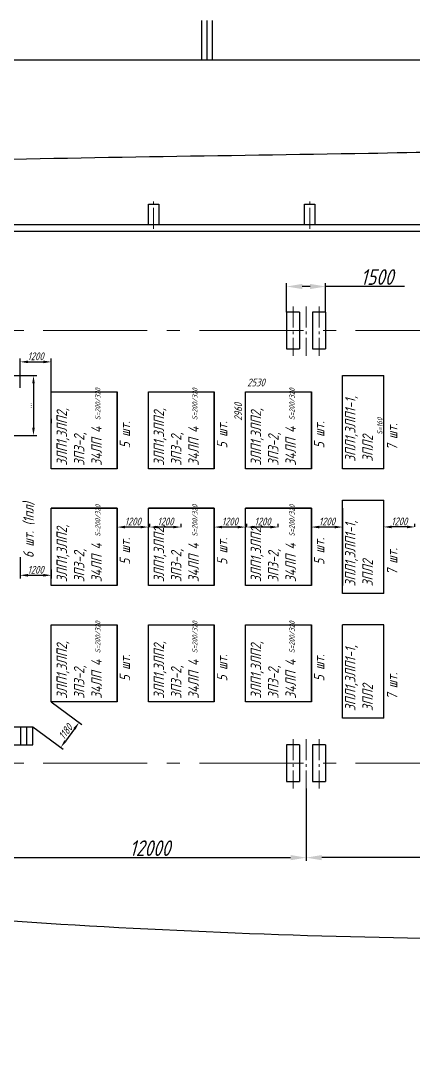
# Model space of a CAD drawing. Header units: millimetres. Extents: x -80926 to 207199, y -554506 to -32322.
# Drawn here: x -1278 to 13820, y -144339 to -104981 of the extents above; entities that cross this region are included whole.
import ezdxf

# ---------------------------------------------------------------- set-up
doc = ezdxf.new("R2010")
doc.units = ezdxf.units.MM
doc.linetypes.add('GOST2.303 6', pattern=[12, 8, -1.5, 1, -1.5])
doc.layers.add('CENTER', color=10, linetype='GOST2.303 6', lineweight=15)
doc.styles.add('GOST 2.304', font='CS_Gost2304.shx', dxfattribs={"oblique": 15})
doc.dimstyles.new('GOST', dxfattribs={"dimscale": 0, "dimtxt": 3, "dimasz": 3, "dimexe": 1.25, "dimexo": 0, "dimtad": 1, "dimtoh": 1, "dimdec": 3, "dimtxsty": 'GOST 2.304', "dimcen": 5, "dimadec": 3, "dimazin": 2, "dimtfac": 0.75, "dimtdec": 4, "dimtmove": 1, "dimatfit": 3, "dimfxl": 0, "dimtolj": 1, "dimarcsym": 0})

# ---------------------------------------------------------------- blocks, each defined once
blk = doc.blocks.new('*D21')
at = {"color": 0, "lineweight": -2}
for p, q in [((8945, -116171), (8945, -115060)), ((9845, -115185), (9545, -115185)), ((10445, -116171), (10445, -115060)), ((13468, -115185), (10445, -115185))]:
    blk.add_line(p, q, dxfattribs=at)
at = {"color": 0}
for points in [[(9545, -115085), (9545, -115285), (8945, -115185)], [(9845, -115085), (9845, -115285), (10445, -115185)]]:
    blk.add_solid(points, dxfattribs=at)
at = {"layer": 'Defpoints', "color": 0}
for p in [(8945, -115185), (8945, -116171), (10445, -116171)]:
    blk.add_point(p, dxfattribs=at)
at = {"color": 0, "insert": (12420, -114822), "char_height": 600, "attachment_point": 5, "style": 'GOST 2.304'}
blk.add_mtext('\\A1;1500', dxfattribs=at)
blk = doc.blocks.new('*D24')
at = {"color": 0, "lineweight": -2}
for p, q in [((21695, -134171), (21695, -137220)), ((9695, -134446), (9695, -137220)), ((21095, -137095), (10295, -137095))]:
    blk.add_line(p, q, dxfattribs=at)
at = {"color": 0}
for points in [[(10295, -136995), (10295, -137195), (9695, -137095)], [(21095, -136995), (21095, -137195), (21695, -137095)]]:
    blk.add_solid(points, dxfattribs=at)
at = {"layer": 'Defpoints', "color": 0}
for p in [(21695, -134171), (9695, -134446), (9695, -137095)]:
    blk.add_point(p, dxfattribs=at)
at = {"color": 0, "insert": (15695, -136732), "char_height": 600, "attachment_point": 5, "style": 'GOST 2.304'}
blk.add_mtext('\\A1;12000', dxfattribs=at)
blk = doc.blocks.new('*D25')
at = {"color": 0, "lineweight": -2}
for p, q in [((-2305, -134446), (-2305, -137220)), ((9695, -134446), (9695, -137220)), ((-1705, -137095), (9095, -137095))]:
    blk.add_line(p, q, dxfattribs=at)
at = {"color": 0}
for points in [[(-1705, -136995), (-1705, -137195), (-2305, -137095)], [(9095, -136995), (9095, -137195), (9695, -137095)]]:
    blk.add_solid(points, dxfattribs=at)
at = {"layer": 'Defpoints', "color": 0}
for p in [(-2305, -134446), (9695, -134446), (9695, -137095)]:
    blk.add_point(p, dxfattribs=at)
at = {"color": 0, "insert": (3695, -136732), "char_height": 600, "attachment_point": 5, "style": 'GOST 2.304'}
blk.add_mtext('\\A1;12000', dxfattribs=at)
blk = doc.blocks.new('*D63')
at = {"color": 0, "lineweight": -2}
for p, q in [((12676, -124408), (12676, -124283)), ((13876, -124408), (13876, -124283)), ((13576, -124408), (12976, -124408))]:
    blk.add_line(p, q, dxfattribs=at)
at = {"color": 0}
for points in [[(12976, -124358), (12976, -124458), (12676, -124408)], [(13576, -124358), (13576, -124458), (13876, -124408)]]:
    blk.add_solid(points, dxfattribs=at)
at = {"layer": 'Defpoints', "color": 0}
for p in [(12676, -124408), (12676, -124408), (13876, -124408)]:
    blk.add_point(p, dxfattribs=at)
at = {"color": 0, "insert": (13276, -124195), "char_height": 300, "attachment_point": 5, "style": 'GOST 2.304'}
blk.add_mtext('\\A1;1200', dxfattribs=at)
blk = doc.blocks.new('*D64')
at = {"color": 0, "lineweight": -2}
for p, q in [((9896, -124413), (9896, -124288)), ((11096, -124413), (11096, -124288)), ((10796, -124413), (10196, -124413))]:
    blk.add_line(p, q, dxfattribs=at)
at = {"color": 0}
for points in [[(10196, -124363), (10196, -124463), (9896, -124413)], [(10796, -124363), (10796, -124463), (11096, -124413)]]:
    blk.add_solid(points, dxfattribs=at)
at = {"layer": 'Defpoints', "color": 0}
for p in [(9896, -124413), (9896, -124413), (11096, -124413)]:
    blk.add_point(p, dxfattribs=at)
at = {"color": 0, "insert": (10496, -124201), "char_height": 300, "attachment_point": 5, "style": 'GOST 2.304'}
blk.add_mtext('\\A1;1200', dxfattribs=at)
blk = doc.blocks.new('*D65')
at = {"color": 0, "lineweight": -2}
for p, q in [((6166, -124413), (6166, -124288)), ((7366, -124413), (7366, -124288)), ((7066, -124413), (6466, -124413))]:
    blk.add_line(p, q, dxfattribs=at)
at = {"color": 0}
for points in [[(6466, -124363), (6466, -124463), (6166, -124413)], [(7066, -124363), (7066, -124463), (7366, -124413)]]:
    blk.add_solid(points, dxfattribs=at)
at = {"layer": 'Defpoints', "color": 0}
for p in [(6166, -124413), (6166, -124413), (7366, -124413)]:
    blk.add_point(p, dxfattribs=at)
at = {"color": 0, "insert": (6766, -124201), "char_height": 300, "attachment_point": 5, "style": 'GOST 2.304'}
blk.add_mtext('\\A1;1200', dxfattribs=at)
blk = doc.blocks.new('*D66')
at = {"color": 0, "lineweight": -2}
for p, q in [((2436, -124413), (2436, -124288)), ((3636, -124413), (3636, -124288)), ((3336, -124413), (2736, -124413))]:
    blk.add_line(p, q, dxfattribs=at)
at = {"color": 0}
for points in [[(2736, -124363), (2736, -124463), (2436, -124413)], [(3336, -124363), (3336, -124463), (3636, -124413)]]:
    blk.add_solid(points, dxfattribs=at)
at = {"layer": 'Defpoints', "color": 0}
for p in [(2436, -124413), (2436, -124413), (3636, -124413)]:
    blk.add_point(p, dxfattribs=at)
at = {"color": 0, "insert": (3036, -124201), "char_height": 300, "attachment_point": 5, "style": 'GOST 2.304'}
blk.add_mtext('\\A1;1200', dxfattribs=at)
blk = doc.blocks.new('*D67')
at = {"color": 0, "lineweight": -2}
for p, q in [((-1294, -125573), (-1294, -126388)), ((-994, -126263), (-394, -126263)), ((-94, -126045), (-94, -126388))]:
    blk.add_line(p, q, dxfattribs=at)
at = {"color": 0}
for points in [[(-994, -126213), (-994, -126313), (-1294, -126263)], [(-394, -126213), (-394, -126313), (-94, -126263)]]:
    blk.add_solid(points, dxfattribs=at)
at = {"layer": 'Defpoints', "color": 0}
for p in [(-1294, -125573), (-94, -126045), (-94, -126263)]:
    blk.add_point(p, dxfattribs=at)
at = {"color": 0, "insert": (-694, -126050), "char_height": 300, "attachment_point": 5, "style": 'GOST 2.304'}
blk.add_mtext('\\A1;1200', dxfattribs=at)
blk = doc.blocks.new('*D68')
at = {"color": 0, "lineweight": -2}
for p, q in [((-1294, -119077), (-1294, -117951)), ((-94, -119221), (-94, -117951)), ((-994, -118076), (-394, -118076))]:
    blk.add_line(p, q, dxfattribs=at)
at = {"color": 0}
for points in [[(-994, -118026), (-994, -118126), (-1294, -118076)], [(-394, -118026), (-394, -118126), (-94, -118076)]]:
    blk.add_solid(points, dxfattribs=at)
at = {"layer": 'Defpoints', "color": 0}
for p in [(-94, -118076), (-1294, -119077), (-94, -119221)]:
    blk.add_point(p, dxfattribs=at)
at = {"color": 0, "insert": (-694, -117863), "char_height": 300, "attachment_point": 5, "style": 'GOST 2.304'}
blk.add_mtext('\\A1;1200', dxfattribs=at)
blk = doc.blocks.new('*D85')
at = {"color": 0, "lineweight": -2}
for p, q in [((-2504, -118601), (-653, -118601)), ((-778, -118901), (-778, -120601)), ((-2504, -120901), (-653, -120901))]:
    blk.add_line(p, q, dxfattribs=at)
at = {"color": 0}
for points in [[(-828, -118901), (-728, -118901), (-778, -118601)], [(-828, -120601), (-728, -120601), (-778, -120901)]]:
    blk.add_solid(points, dxfattribs=at)
at = {"layer": 'Defpoints', "color": 0}
for p in [(-2504, -118601), (-2504, -120901), (-778, -120901)]:
    blk.add_point(p, dxfattribs=at)
at = {"color": 0, "insert": (-991, -119751), "char_height": 300, "attachment_point": 5, "rotation": 90, "style": 'GOST 2.304'}
blk.add_mtext('\\A1;...', dxfattribs=at)
blk = doc.blocks.new('*D88')
at = {"color": 0, "lineweight": -2}
for p, q in [((-94, -131121), (1074, -131988)), ((-800, -132071), (368, -132938)), ((795, -132155), (447, -132623))]:
    blk.add_line(p, q, dxfattribs=at)
at = {"color": 0}
for points in [[(755, -132125), (835, -132184), (974, -131914)], [(406, -132593), (487, -132653), (268, -132864)]]:
    blk.add_solid(points, dxfattribs=at)
at = {"layer": 'Defpoints', "color": 0}
for p in [(-94, -131121), (-800, -132071), (268, -132864)]:
    blk.add_point(p, dxfattribs=at)
at = {"color": 0, "insert": (450, -132262), "char_height": 300, "attachment_point": 5, "rotation": 53.3818, "style": 'GOST 2.304'}
blk.add_mtext('\\A1;1180', dxfattribs=at)
blk = doc.blocks.new('*D131')
at = {"color": 0, "lineweight": -2}
for p, q in [((7423, -124413), (7423, -124288)), ((8623, -124413), (8623, -124288)), ((8323, -124413), (7723, -124413))]:
    blk.add_line(p, q, dxfattribs=at)
at = {"color": 0}
for points in [[(7723, -124363), (7723, -124463), (7423, -124413)], [(8323, -124363), (8323, -124463), (8623, -124413)]]:
    blk.add_solid(points, dxfattribs=at)
at = {"layer": 'Defpoints', "color": 0}
for p in [(7423, -124413), (7423, -124413), (8623, -124413)]:
    blk.add_point(p, dxfattribs=at)
at = {"color": 0, "insert": (8023, -124201), "char_height": 300, "attachment_point": 5, "style": 'GOST 2.304'}
blk.add_mtext('\\A1;1200', dxfattribs=at)
blk = doc.blocks.new('*D132')
at = {"color": 0, "lineweight": -2}
for p, q in [((3693, -124413), (3693, -124288)), ((4893, -124413), (4893, -124288)), ((4593, -124413), (3993, -124413))]:
    blk.add_line(p, q, dxfattribs=at)
at = {"color": 0}
for points in [[(3993, -124363), (3993, -124463), (3693, -124413)], [(4593, -124363), (4593, -124463), (4893, -124413)]]:
    blk.add_solid(points, dxfattribs=at)
at = {"layer": 'Defpoints', "color": 0}
for p in [(3693, -124413), (3693, -124413), (4893, -124413)]:
    blk.add_point(p, dxfattribs=at)
at = {"color": 0, "insert": (4293, -124201), "char_height": 300, "attachment_point": 5, "style": 'GOST 2.304'}
blk.add_mtext('\\A1;1200', dxfattribs=at)

msp = doc.modelspace()

# ---------------------------------------------------------------- linework, layer by layer
for p, q in [((5692.139, -106495.4612), (5692.139, -104981.3577)), ((5892.139, -106495.4612), (5892.139, -104981.3577)), ((6092.139, -106495.4612), (6092.139, -104981.3577)), ((-48707.861, -106495.4612), (5892.139, -106495.4612)), ((5892.139, -106495.4612), (60492.139, -106495.4612)), ((3635.3258, -112020.6616), (4035.3258, -112020.6616)), ((3635.3258, -112820.6616), (3635.3258, -112020.6616)), ((4035.3258, -112020.6616), (4035.3258, -112820.6616)), ((9635.3258, -112020.6616), (10035.3258, -112020.6616)), ((9635.3258, -112820.6616), (9635.3258, -112020.6616)), ((10035.3258, -112020.6616), (10035.3258, -112820.6616)), ((45445.3258, -112820.6616), (-26764.6742, -112820.6616)), ((4035.3258, -112820.6616), (3635.3258, -112820.6616)), ((10035.3258, -112820.6616), (9635.3258, -112820.6616)), ((45695.3258, -113070.6616), (-26764.6742, -113070.6616)), ((9445.3258, -116170.6616), (8945.3258, -116170.6616)), ((8945.3258, -116170.6616), (8945.3258, -117570.6616)), ((9445.3258, -116170.6616), (9445.3258, -117570.6616)), ((10445.3258, -116170.6616), (9945.3258, -116170.6616)), ((9945.3258, -116170.6616), (9945.3258, -117570.6616)), ((10445.3258, -116170.6616), (10445.3258, -117570.6616)), ((8945.3258, -117570.6616), (9445.3258, -117570.6616)), ((9945.3258, -117570.6616), (10445.3258, -117570.6616)), ((11096.3258, -122180.6616), (11096.3258, -118600.6616)), ((11096.3258, -118600.6616), (12676.3258, -118600.6616)), ((12676.3258, -122180.6616), (12676.3258, -118600.6616)), ((-93.6742, -122180.6616), (-93.6742, -119220.6616)), ((-93.6742, -119220.6616), (2436.3258, -119220.6616)), ((2436.3258, -122180.6616), (2436.3258, -119220.6616)), ((2436.3258, -122180.6616), (2436.3258, -119220.6616)), ((2436.3258, -119220.6616), (2436.3258, -122180.6616)), ((3636.3258, -122180.6616), (3636.3258, -119220.6616)), ((3636.3258, -119220.6616), (6166.3258, -119220.6616)), ((6166.3258, -122180.6616), (6166.3258, -119220.6616)), ((6166.3258, -122180.6616), (6166.3258, -119220.6616)), ((6166.3258, -119220.6616), (6166.3258, -122180.6616)), ((7366.3258, -122180.6616), (7366.3258, -119220.6616)), ((7366.3258, -119220.6616), (9896.3258, -119220.6616)), ((9896.3258, -122180.6616), (9896.3258, -119220.6616)), ((9896.3258, -119220.6616), (9896.3258, -122180.6616)), ((-93.6742, -120263.9066), (-93.6742, -120423.9066)), ((2436.3258, -122180.6616), (-93.6742, -122180.6616)), ((6166.3258, -122180.6616), (3636.3258, -122180.6616)), ((9896.3258, -122180.6616), (7366.3258, -122180.6616)), ((12676.3258, -122180.6616), (11096.3258, -122180.6616)), ((11096.3258, -126960.6616), (11096.3258, -123380.6616)), ((11096.3258, -123380.6616), (12676.3258, -123380.6616)), ((12676.3258, -126960.6616), (12676.3258, -123380.6616)), ((2436.3258, -123690.6616), (-93.6742, -123690.6616)), ((-93.6742, -126650.6616), (-93.6742, -123690.6616)), ((-93.6742, -123690.6616), (2436.3258, -123690.6616)), ((2436.3258, -126650.6616), (2436.3258, -123690.6616)), ((2436.3258, -123690.6616), (2436.3258, -126650.6616)), ((6166.3258, -123690.6616), (3636.3258, -123690.6616)), ((3636.3258, -126650.6616), (3636.3258, -123690.6616)), ((3636.3258, -123690.6616), (6166.3258, -123690.6616)), ((6166.3258, -126650.6616), (6166.3258, -123690.6616)), ((6166.3258, -123690.6616), (6166.3258, -126650.6616)), ((9896.3258, -123690.6616), (7366.3258, -123690.6616)), ((7366.3258, -126650.6616), (7366.3258, -123690.6616)), ((7366.3258, -123690.6616), (9896.3258, -123690.6616)), ((9896.3258, -126650.6616), (9896.3258, -123690.6616)), ((9896.3258, -123690.6616), (9896.3258, -126650.6616)), ((11096.3258, -123690.6616), (11096.3258, -126650.6616)), ((2436.3258, -126650.6616), (-93.6742, -126650.6616)), ((6166.3258, -126650.6616), (3636.3258, -126650.6616)), ((9896.3258, -126650.6616), (7366.3258, -126650.6616)), ((12676.3258, -126960.6616), (11096.3258, -126960.6616)), ((-93.6742, -131120.6616), (-93.6742, -128160.6616)), ((-93.6742, -128160.6616), (2436.3258, -128160.6616)), ((2436.3258, -131120.6616), (2436.3258, -128160.6616)), ((2436.3258, -128160.6616), (2436.3258, -131120.6616)), ((3636.3258, -131120.6616), (3636.3258, -128160.6616)), ((3636.3258, -128160.6616), (6166.3258, -128160.6616)), ((6166.3258, -131120.6616), (6166.3258, -128160.6616)), ((6166.3258, -128160.6616), (6166.3258, -131120.6616)), ((7366.3258, -131120.6616), (7366.3258, -128160.6616)), ((7366.3258, -128160.6616), (9896.3258, -128160.6616)), ((9896.3258, -131120.6616), (9896.3258, -128160.6616)), ((9896.3258, -128160.6616), (9896.3258, -131120.6616)), ((12676.3258, -128160.6616), (11096.3258, -128160.6616)), ((11096.3258, -131740.6616), (11096.3258, -128160.6616)), ((12676.3258, -131740.6616), (12676.3258, -128160.6616)), ((2436.3258, -131120.6616), (-93.6742, -131120.6616)), ((6166.3258, -131120.6616), (3636.3258, -131120.6616)), ((9896.3258, -131120.6616), (7366.3258, -131120.6616)), ((12676.3258, -131740.6616), (11096.3258, -131740.6616)), ((-1954.6742, -132070.6616), (-799.6742, -132070.6616)), ((-1261.6742, -132770.6616), (-1261.6742, -132070.6616)), ((-1030.6742, -132770.6616), (-1030.6742, -132070.6616)), ((-799.6742, -132770.6616), (-799.6742, -132070.6616)), ((-1954.6742, -132770.6616), (-799.6742, -132770.6616)), ((9445.3258, -132770.6616), (8945.3258, -132770.6616)), ((8945.3258, -132770.6616), (8945.3258, -134170.6616)), ((9445.3258, -132770.6616), (9445.3258, -134170.6616)), ((10445.3258, -132770.6616), (9945.3258, -132770.6616)), ((9945.3258, -132770.6616), (9945.3258, -134170.6616)), ((10445.3258, -132770.6616), (10445.3258, -134170.6616)), ((8945.3258, -134170.6616), (9445.3258, -134170.6616)), ((9945.3258, -134170.6616), (10445.3258, -134170.6616))]:
    msp.add_line(p, q)
at = {"start_tangent": (0.3660213996, 0.930606434), "end_tangent": (0.9880728766, -0.1539869819)}
msp.add_spline([(-40349.0042, -113070.6616), (-40160.1407, -112136.8321), (-38643.4588, -111600.0219), (-34346.1942, -111242.1485), (-31323.3633, -111178.9942), (-4705.3911, -110370.7763), (12085.132, -110070.5739), (23857.6923, -110070.5739), (38963.82, -110720.2375), (44354.1865, -110332.3825), (46285.3258, -110332.3825)], degree=3, dxfattribs=at)
msp.add_open_spline([(-40349.0042, -113070.6616), (-40496.419, -113477.2384), (-41551.1805, -120413.8628), (-41893.8159, -123131.8635), (-42924.5922, -135895.65), (-31311.7583, -142464.4935), (-17033.9426, -138230.8194), (778.5663, -139858.26), (16898.6738, -140323.6521), (32003.4583, -140077.3328), (53498.7453, -145429.8662), (50391.727, -130052.899), (53284.0997, -121996.9838), (50877.3405, -115923.7776), (49816.7235, -110313.4731), (48185.4437, -110398.5212), (46499.7454, -110393.4755), (46285.3258, -110332.3825)], degree=3, knots=[801.6625174448, 801.6625174448, 801.6625174448, 801.6625174448, 2111.8071712127, 11138.3698301209, 23394.6988272199, 31668.3245429155, 50102.1857783468, 67549.1935370648, 85138.7487895182, 97029.3574073722, 117856.6013994624, 126232.1472898463, 136100.3298398128, 142525.9250569345, 147083.6997114652, 148988.7913002833, 149566.3012723248, 149566.3012723248, 149566.3012723248, 149566.3012723248])
at = {"layer": 'CENTER', "ltscale": 100}
for p, q in [((3835.3258, -112969.7416), (3835.3258, -111888.7413)), ((9835.3258, -112969.7416), (9835.3258, -111888.7413)), ((9195.3258, -115958.2797), (9195.3258, -117848.803)), ((9695.3258, -115958.2797), (9695.3258, -117848.803)), ((10195.3258, -115958.2797), (10195.3258, -117848.803)), ((9195.3258, -132555.1787), (9195.3258, -134445.702)), ((9695.3258, -132555.1787), (9695.3258, -134445.702)), ((10195.3258, -132555.1787), (10195.3258, -134445.702))]:
    msp.add_line(p, q, dxfattribs=at)
at = {"layer": 'CENTER', "ltscale": 500}
for p, q in [((45594.4256, -116870.6616), (-38800.8425, -116870.6616)), ((45594.4256, -133470.6616), (-38800.8425, -133470.6616))]:
    msp.add_line(p, q, dxfattribs=at)

# ---------------------------------------------------------------- texts
at = {"insert": (7155.6525, -118716.0268), "char_height": 200, "width": 5509.146457, "attachment_point": 1, "style": 'GOST 2.304'}
msp.add_mtext(' {\\H1.5x; 2530}', dxfattribs=at)
at = {"width": 5509.146457, "attachment_point": 1, "rotation": 90, "style": 'GOST 2.304'}
for s, insert, char_height in [('{\\Q15;S=200/320}  ', (1591.471, -120310.0212), 200), ('{\\Q15;S=200/320}  ', (5321.471, -120310.0212), 200), ('{\\Q15;S=200/320}  ', (9051.471, -120310.0212), 200), ('3ПЛ1,3ЛП1-1,\\P3ПЛ2', (11190.8854, -121912.5652), 400), ('3ЛП1,3ЛП2,\\P3П3-2,\\P34ЛП 4 ', (107.4195, -122059.2673), 400), ('3ЛП1,3ЛП2,\\P3П3-2,\\P34ЛП 4 ', (3837.4195, -122059.2673), 400), ('  {\\H1.5x;2960}', (6936.2036, -120581.8625), 200), ('3ЛП1,3ЛП2,\\P3П3-2,\\P34ЛП 4 ', (7567.4195, -122059.2673), 400), ('5 шт.', (2534.8447, -121393.062), 400), ('5 шт.', (6264.8447, -121393.062), 400), ('5 шт.', (9994.8447, -121393.062), 400), ('{\\Q15;S=160}  ', (12422.5846, -120872.4401), 200), ('7 шт.', (12798.8891, -121469.9497), 400), ('6 шт. (1пл)', (-1171.1109, -125601.9497), 400), ('{\\Q15;S=200/320}  ', (1591.471, -124780.0212), 200), ('{\\Q15;S=200/320}  ', (5321.471, -124780.0212), 200), ('{\\Q15;S=200/320}  ', (9051.471, -124780.0212), 200), ('3ЛП1,3ЛП2,\\P3П3-2,\\P34ЛП 4 ', (107.4195, -126529.2673), 400), ('3ЛП1,3ЛП2,\\P3П3-2,\\P34ЛП 4 ', (3837.4195, -126529.2673), 400), ('3ЛП1,3ЛП2,\\P3П3-2,\\P34ЛП 4 ', (7567.4195, -126529.2673), 400), ('3ПЛ1,3ЛП1-1,\\P3ПЛ2', (11190.8854, -126692.5652), 400), ('5 шт.', (2534.8447, -125863.062), 400), ('5 шт.', (6264.8447, -125863.062), 400), ('5 шт.', (9994.8447, -125863.062), 400), ('7 шт.', (12798.8891, -126249.9497), 400), ('{\\Q15;S=200/320}  ', (1591.471, -129250.0212), 200), ('{\\Q15;S=200/320}  ', (5321.471, -129250.0212), 200), ('{\\Q15;S=200/320}  ', (9051.471, -129250.0212), 200), ('3ЛП1,3ЛП2,\\P3П3-2,\\P34ЛП 4 ', (107.4195, -130999.2673), 400), ('3ЛП1,3ЛП2,\\P3П3-2,\\P34ЛП 4 ', (3837.4195, -130999.2673), 400), ('3ЛП1,3ЛП2,\\P3П3-2,\\P34ЛП 4 ', (7567.4195, -130999.2673), 400), ('3ПЛ1,3ЛП1-1,\\P3ПЛ2', (11190.8854, -131472.5652), 400), ('5 шт.', (2534.8447, -130333.062), 400), ('5 шт.', (6264.8447, -130333.062), 400), ('5 шт.', (9994.8447, -130333.062), 400), ('7 шт.', (12798.8891, -131029.9497), 400)]:
    msp.add_mtext(s, dxfattribs=dict(at, insert=insert, char_height=char_height))

# ---------------------------------------------------------------- dimensions: what is measured, and where the dimension line sits
dim = msp.add_linear_dim(base=(8945.3258, -115184.9905), p1=(10445.3258, -116170.6616), p2=(8945.3258, -116170.6616), dimstyle='GOST', override={"dimscale": 100, "dimtxt": 6, "dimasz": 6, "dimsah": 1})
dim.commit()
dim.dimension.update_dxf_attribs({"geometry": '*D21', "text_midpoint": (12419.9782, -115342.1189), "dimtype": 160})
for base, p1, p2, override, picture, middle in [((-93.6742, -118075.8681), (-1293.6742, -119077.4166), (-93.6742, -119220.6616), {"dimscale": 100}, '*D68', (-693.6742, -117863.3681)), ((2436.3258, -124413.2431), (3636.3258, -124413.2431), (2436.3258, -124413.2431), {"dimscale": 100}, '*D66', (3036.3258, -124200.7431)), ((3693.3258, -124413.2431), (4893.3258, -124413.2431), (3693.3258, -124413.2431), {"dimscale": 100}, '*D132', (4293.3258, -124200.7431)), ((6166.3258, -124413.2431), (7366.3258, -124413.2431), (6166.3258, -124413.2431), {"dimscale": 100}, '*D65', (6766.3258, -124200.7431)), ((7423.3258, -124413.2431), (8623.3258, -124413.2431), (7423.3258, -124413.2431), {"dimscale": 100}, '*D131', (8023.3258, -124200.7431)), ((9896.3258, -124413.2431), (11096.3258, -124413.2431), (9896.3258, -124413.2431), {"dimscale": 100}, '*D64', (10496.3258, -124200.7431)), ((12676.3258, -124407.5413), (13876.3258, -124407.5413), (12676.3258, -124407.5413), {"dimscale": 100}, '*D63', (13276.3258, -124195.0413)), ((-93.6742, -126262.9052), (-1293.6742, -125572.6616), (-93.6742, -126045.0384), {"dimscale": 100}, '*D67', (-693.6742, -126050.4052)), ((9695.3258, -137094.5244), (21695.3258, -134170.6616), (9695.3258, -134445.702), {"dimscale": 100, "dimtxt": 6, "dimasz": 6, "dimsah": 1}, '*D24', (15695.3258, -136732.0244)), ((9695.3258, -137094.5244), (-2304.6742, -134445.702), (9695.3258, -134445.702), {"dimscale": 100, "dimtxt": 6, "dimasz": 6, "dimsah": 1}, '*D25', (3695.3258, -136732.0244))]:
    dim = msp.add_linear_dim(base=base, p1=p1, p2=p2, dimstyle='GOST', override=override)
    dim.commit()
    dim.dimension.update_dxf_attribs({"geometry": picture, "text_midpoint": middle})
dim = msp.add_linear_dim(base=(-778.4891, -120900.6616), p1=(-2503.6742, -118600.6616), p2=(-2503.6742, -120900.6616), angle=90, text='...', dimstyle='GOST', override={"dimscale": 100, "dimlfac": 1, "dimtxsty": 'GOST 2.304', "dimsah": 1, "dimtolj": 1})
dim.commit()
dim.dimension.update_dxf_attribs({"geometry": '*D85', "text_midpoint": (-990.9891, -119750.6616)})
dim = msp.add_aligned_dim(p1=(-93.6742, -131120.6616), p2=(-799.6742, -132070.6616), distance=1329.7891, text='1180', dimstyle='GOST', override={"dimscale": 100, "dimlfac": 1, "dimtxsty": 'GOST 2.304', "dimsah": 1, "dimtolj": 1})
dim.commit()
dim.dimension.update_dxf_attribs({"geometry": '*D88', "text_midpoint": (450.0936, -132262.1017)})

doc.saveas('drawing.dxf')
